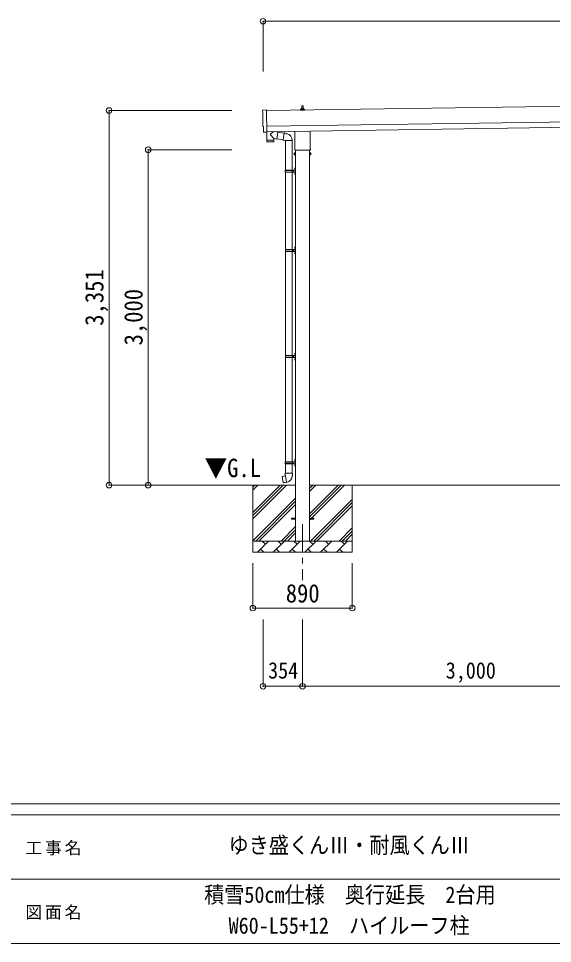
# Model space of a CAD drawing. Units: millimetres at full size, sheet at 1:50. Extents: x -14053 to 14053, y -9700 to 9700.
# Drawn here: x -678 to 4100, y -9700 to -1426 of the extents above; entities that cross this region are included whole.
import ezdxf
from ezdxf.enums import TextEntityAlignment as Align

# ---------------------------------------------------------------- set-up
doc = ezdxf.new("R2010")
doc.units = ezdxf.units.MM
doc.header["$LTSCALE"] = 50
doc.header["$PDMODE"] = 32
doc.header["$PDSIZE"] = 50
doc.linetypes.add('CHAIN1', pattern=[8, 5, -1, 1, -1])
for name, color, linetype, lineweight in [('0-1_Defpoints', 7, 'CHAIN1', 9), ('0-2_TEXT1', 4, 'Continuous', 9), ('0-3_SHAPE', 7, 'Continuous', 9), ('0-7_PARTS2', 7, 'Continuous', 9), ('0-8_TABLE1', 6, 'Continuous', 9), ('0-9_DIM1', 7, 'Continuous', 9), ('F-0', 7, 'Continuous', 9)]:
    doc.layers.add(name, color=color, linetype=linetype, lineweight=lineweight)
doc.styles.add('ＭＳ ゴシック', font='')
doc.styles.get('ＭＳ ゴシック').set_extended_font_data('MS Gothic')

msp = doc.modelspace()

# ---------------------------------------------------------------- linework, layer by layer
at = {"layer": '0-1_Defpoints'}
msp.add_line((1863.46, -5950.37), (1863.46, -6450.37), dxfattribs=at)
at = {"layer": '0-2_TEXT1'}
for p, q in [((6905.69, -2171.93), (1540.74, -2248.57)), ((1853.46, -2235.32), (1853.46, -2231.11)), ((1854.46, -2231.11), (1872.46, -2231.11)), ((1857.46, -2231.11), (1858.19, -2207.59)), ((1859.19, -2206.61), (1867.74, -2206.61)), ((1868.74, -2207.59), (1869.46, -2231.11)), ((1873.46, -2235.32), (1873.46, -2231.11)), ((1509.12, -2245.58), (1540.67, -2243.48)), ((1540.67, -2243.48), (1543.51, -2442.32)), ((1542.74, -2388.55), (6907.69, -2311.91)), ((1845.21, -2246.61), (1845.21, -2238.9)), ((1881.71, -2246.61), (1845.21, -2246.61)), ((1845.6, -2238.11), (1881.33, -2238.11)), ((1845.98, -2237.93), (1852.7, -2236.3)), ((1853.08, -2236.11), (1873.85, -2236.11)), ((1880.95, -2237.93), (1874.23, -2236.3)), ((1881.71, -2246.61), (1881.71, -2238.9)), ((1543.46, -2438.55), (6908.41, -2361.91)), ((1523.88, -2442.6), (1516.96, -2442.33)), ((1795.16, -2590.6), (1795.16, -2434.95)), ((1931.76, -2433), (1931.76, -2590.6)), ((1789.46, -2628.87), (1790.22, -2627.56)), ((1789.46, -2628.87), (1789.46, -2645.87)), ((1789.46, -2645.87), (1790.22, -2647.19)), ((1796.46, -2627.56), (1790.22, -2627.56)), ((1796.46, -2632.46), (1790.22, -2632.46)), ((1796.46, -2642.28), (1790.22, -2642.28)), ((1796.46, -2647.19), (1790.22, -2647.19)), ((1793.46, -2599.37), (1793.46, -2593.87)), ((1931.4, -2602.87), (1795.53, -2602.87)), ((1796.46, -2647.19), (1796.46, -2627.56)), ((1796.46, -2628.17), (1798.96, -2628.17)), ((1798.96, -2646.57), (1796.46, -2646.57)), ((1800.96, -2602.87), (1800.96, -6100.37)), ((1925.96, -2602.87), (1925.96, -6100.37)), ((1930.46, -2628.17), (1927.96, -2628.17)), ((1927.96, -2646.57), (1930.46, -2646.57)), ((1930.46, -2647.19), (1930.46, -2627.56)), ((1930.46, -2627.56), (1936.7, -2627.56)), ((1930.46, -2632.46), (1936.7, -2632.46)), ((1930.46, -2642.28), (1936.7, -2642.28)), ((1930.46, -2647.19), (1936.7, -2647.19)), ((1933.46, -2593.87), (1933.46, -2599.37)), ((1937.46, -2628.87), (1936.7, -2627.56)), ((1937.46, -2645.87), (1936.7, -2647.19)), ((1937.46, -2628.87), (1937.46, -2645.87)), ((1925.96, -2647.87), (1927.96, -2647.87)), ((1763.46, -5895.87), (1800.96, -5895.87)), ((1763.46, -5904.87), (1763.46, -5895.87)), ((1763.46, -5904.87), (1800.96, -5904.87)), ((1925.96, -5895.87), (1963.46, -5895.87)), ((1925.96, -5904.87), (1963.46, -5904.87)), ((1963.46, -5904.87), (1963.46, -5895.87))]:
    msp.add_line(p, q, dxfattribs=at)
for points in [[(1514.07, -2439.38), (1513.4, -2392.36), (1512.8, -2392.37)], [(1524.62, -2442.31), (1525.27, -2441.67), (1543.51, -2442.32)], [(1927.96, -2647.87), (1927.96, -2626.87), (1925.96, -2626.87)]]:
    msp.add_lwpolyline(points, dxfattribs=at)
msp.add_lwpolyline([(1798.96, -2647.87), (1798.96, -2626.87), (1800.96, -2626.87), (1800.96, -2647.87)], close=True, dxfattribs=at)
for centre, radius, start, end in [((1857.55, -2231.74), 4.13, 90, 171.17633), ((1854.46, -2232.11), 1, 90, 180), ((1859.19, -2207.61), 1, 90, 178.60509), ((1866.8, -2231.11), 4.83, 133.60282, 180), ((1860.13, -2231.11), 4.83, 0, 46.39718), ((1867.74, -2207.61), 1, 1.39491, 90), ((1869.38, -2231.74), 4.13, 8.82367, 90), ((1872.46, -2232.11), 1, 0, 90), ((1846.21, -2238.9), 1, 103.62699, 180), ((1852.46, -2235.32), 1, 283.62699, 0), ((1874.46, -2235.32), 1, 180, 256.37301), ((1880.71, -2238.9), 1, 0, 76.37301), ((1793.81, -2630.01), 4.34, 145.61575, 214.38425), ((1805.7, -2637.37), 16.24, 162.41205, 197.58795), ((1793.81, -2644.73), 4.34, 145.61575, 214.38425), ((1797.46, -2593.87), 4, 125.09963, 180), ((1797.46, -2599.37), 4, 180, 194.47751), ((1797.46, -2599.37), 4, 194.47751, 241.04498), ((1929.46, -2599.37), 4, 298.95502, 345.52249), ((1929.46, -2593.87), 4, 0, 54.90037), ((1929.46, -2599.37), 4, 345.52249, 0), ((1921.22, -2637.37), 16.24, 342.41205, 17.58795), ((1933.12, -2630.01), 4.34, 325.61575, 34.38425), ((1933.12, -2644.73), 4.34, 325.61575, 34.38425)]:
    msp.add_arc(centre, radius, start, end, dxfattribs=at)
for centre, major_axis, ratio, start_param, end_param in [((1509.32, -2248.58), (-3, -0.04), 0.99863, 4.7647489, 6.2979817), ((-3255.04, -2387.07), (4762.89, 68.04), 0.99863, 6.2686928, 6.2979817), ((1512.74, -2387.97), (-4.41, -0.06), 0.99863, 6.2686928, 7.8539816), ((1517.08, -2439.33), (-2.15, -2.1), 0.9974, 5.5252311, 7.0411395), ((1523.92, -2441.6), (-0.717, -0.7), 0.9974, 0.7579542, 1.5707963)]:
    msp.add_ellipse(centre, major_axis=major_axis, ratio=ratio, start_param=start_param, end_param=end_param, dxfattribs=at)
at = {"layer": '0-3_SHAPE'}
for p, q in [((1800.96, -5600.37), (931.93, -5600.37)), ((1418.46, -5600.37), (1418.46, -6200.37)), ((1418.46, -5843.85), (1661.94, -5600.37)), ((1418.46, -5872.14), (1690.23, -5600.37)), ((1418.46, -5900.42), (1718.51, -5600.37)), ((1418.46, -5645.86), (1463.95, -5600.37)), ((1418.46, -5617.58), (1435.67, -5600.37)), ((4800.96, -5600.37), (1925.96, -5600.37)), ((1925.96, -5629.2), (1954.79, -5600.37)), ((1925.96, -5657.48), (1983.07, -5600.37)), ((1925.96, -5912.04), (2237.63, -5600.37)), ((1925.96, -5855.47), (2181.06, -5600.37)), ((1925.96, -5883.76), (2209.35, -5600.37)), ((2308.46, -5600.37), (2308.46, -6200.37)), ((1418.46, -6098.41), (1800.96, -5715.91)), ((1444.79, -6100.37), (1800.96, -5744.2)), ((1473.07, -6100.37), (1800.96, -5772.48)), ((1935.62, -6100.37), (2308.46, -5727.53)), ((1963.9, -6100.37), (2308.46, -5755.81)), ((1992.19, -6100.37), (2308.46, -5784.1)), ((1671.06, -6100.37), (1800.96, -5970.47)), ((1699.35, -6100.37), (1800.96, -5998.76)), ((1727.63, -6100.37), (1800.96, -6027.04)), ((2190.18, -6100.37), (2308.46, -5982.09)), ((2218.46, -6100.37), (2308.46, -6010.37)), ((2246.75, -6100.37), (2308.46, -6038.66)), ((1418.46, -6100.37), (2308.46, -6100.37)), ((1459.91, -6200.37), (1559.91, -6100.37)), ((1531.36, -6128.93), (1502.8, -6100.37)), ((1601.33, -6200.37), (1701.33, -6100.37)), ((1672.78, -6128.93), (1644.22, -6100.37)), ((1742.75, -6200.37), (1842.75, -6100.37)), ((1814.2, -6128.93), (1785.65, -6100.37)), ((1884.17, -6200.37), (1984.17, -6100.37)), ((1955.62, -6128.93), (1927.07, -6100.37)), ((2025.59, -6200.37), (2125.59, -6100.37)), ((2097.04, -6128.93), (2068.49, -6100.37)), ((2167.02, -6200.37), (2267.02, -6100.37)), ((2238.46, -6128.93), (2209.91, -6100.37)), ((2308.46, -6200.37), (1418.46, -6200.37)), ((1488.46, -6171.82), (1517.02, -6200.37)), ((1629.88, -6171.82), (1658.44, -6200.37)), ((1771.31, -6171.82), (1799.86, -6200.37)), ((1912.73, -6171.82), (1941.28, -6200.37)), ((2054.15, -6171.82), (2082.7, -6200.37)), ((2195.57, -6171.82), (2224.12, -6200.37))]:
    msp.add_line(p, q, dxfattribs=at)
at = {"layer": '0-8_TABLE1'}
for p, q in [((1509.73, -1451.26), (1509.73, -1901.26)), ((8219.47, -1451.26), (1509.73, -1451.26)), ((131.93, -2249.01), (1231.93, -2249.01)), ((131.93, -2249.01), (131.93, -5600.37)), ((481.93, -2600.37), (1231.93, -2600.37)), ((481.93, -2600.37), (481.93, -5600.37)), ((131.93, -5600.37), (931.93, -5600.37)), ((1418.46, -6699.37), (1418.46, -6299.37)), ((2308.46, -6699.37), (2308.46, -6299.37)), ((1418.46, -6699.37), (2308.46, -6699.37)), ((1509.73, -7399.37), (1509.73, -6801.37)), ((1863.46, -7399.37), (1863.46, -6801.37)), ((1863.46, -7399.37), (1509.73, -7399.37)), ((4863.46, -7399.37), (1863.46, -7399.37))]:
    msp.add_line(p, q, dxfattribs=at)
for p in [(1509.73, -1451.26), (131.93, -2249.01), (481.93, -2600.37), (131.93, -5600.37), (481.93, -5600.37), (1418.46, -6699.37), (2308.46, -6699.37), (1509.73, -7399.37), (1863.46, -7399.37)]:
    msp.add_point(p, dxfattribs=at)
at = {"layer": '0-9_DIM1'}
for p, q in [((1607.95, -2500.62), (1577.08, -2467.51)), ((1604.9, -2437.67), (1577.25, -2460.18)), ((1642.52, -2441.68), (1616.68, -2437.5)), ((1642.52, -2441.68), (1632.36, -2504.56)), ((1642.23, -2443.51), (1699.59, -2452.64)), ((1699.91, -2450.82), (1688.85, -2513.55)), ((1699.91, -2450.82), (1701.06, -2448.84)), ((1699.91, -2450.82), (1719.55, -2454.64)), ((1701.06, -2448.84), (1704.62, -2449.47)), ((1704.62, -2449.47), (1705.03, -2451.82)), ((1719.55, -2454.64), (1721.23, -2456.27)), ((1721.23, -2456.27), (1723.35, -2456.72)), ((1544.14, -2514.55), (1544.56, -2527.59)), ((1605.14, -2529.68), (1547.6, -2530.5)), ((1548.63, -2513.48), (1548.66, -2514.48)), ((1603.62, -2512.7), (1603.62, -2513.7)), ((1607.95, -2500.62), (1632.36, -2504.56)), ((1607.95, -2500.62), (1608.12, -2512.63)), ((1632.65, -2502.74), (1689.17, -2511.74)), ((1688.85, -2513.55), (1689.25, -2515.81)), ((1688.85, -2513.55), (1708.61, -2516.68)), ((1689.25, -2515.81), (1692.81, -2516.43)), ((1692.81, -2516.43), (1694, -2514.37)), ((1708.61, -2516.68), (1710.81, -2515.7)), ((1771.11, -2516.09), (1709.93, -2516.09)), ((1710.96, -2516.09), (1710.96, -2783.38)), ((1770.96, -2516.09), (1770.96, -3491.37)), ((1707.96, -2785.38), (1758.29, -2785.38)), ((1707.96, -2799.38), (1758.29, -2799.38)), ((1708.96, -2783.38), (1794.96, -2783.38)), ((1708.96, -2783.38), (1708.96, -2785.38)), ((1708.96, -2801.38), (1708.96, -2799.38)), ((1708.96, -2801.38), (1794.96, -2801.38)), ((1710.96, -2801.38), (1710.96, -3493.37)), ((1767.96, -2783.38), (1767.96, -2787.88)), ((1767.96, -2787.88), (1769.96, -2787.88)), ((1767.96, -2801.38), (1767.96, -2796.88)), ((1767.96, -2796.88), (1769.96, -2796.88)), ((1769.96, -2787.88), (1769.96, -2796.88)), ((1775.96, -2783.38), (1775.96, -2801.38)), ((1775.96, -2787.88), (1778.96, -2787.88)), ((1775.96, -2796.88), (1778.96, -2796.88)), ((1778.96, -2787.88), (1778.96, -2796.88)), ((1794.66, -2766.23), (1796.71, -2767.23)), ((1795.93, -2764.23), (1796.56, -2764.23)), ((1795.93, -2764.23), (1795.93, -2772.53)), ((1795.93, -2772.53), (1796.56, -2772.53)), ((1795.93, -2812.23), (1796.56, -2812.23)), ((1795.93, -2812.23), (1795.93, -2820.53)), ((1796.56, -2764.23), (1796.96, -2764.63)), ((1796.56, -2812.23), (1796.56, -2820.53)), ((1796.56, -2812.23), (1796.96, -2812.63)), ((1796.71, -2767.23), (1797.32, -2768.38)), ((1796.96, -2760.38), (1799.96, -2758.88)), ((1796.96, -2760.38), (1796.96, -2824.38)), ((1799.96, -2758.88), (1799.96, -2825.88)), ((1799.96, -2758.88), (1800.96, -2758.88)), ((1800.96, -2758.88), (1800.96, -2825.88)), ((1794.66, -2814.23), (1796.71, -2815.23)), ((1795.93, -2820.53), (1796.56, -2820.53)), ((1796.56, -2820.53), (1796.96, -2820.13)), ((1796.71, -2815.23), (1797.32, -2816.38)), ((1796.96, -2824.38), (1799.96, -2825.88)), ((1799.96, -2825.88), (1800.96, -2825.88)), ((1794.66, -3474.22), (1796.71, -3475.22)), ((1795.93, -3472.22), (1796.56, -3472.22)), ((1795.93, -3472.22), (1795.93, -3480.52)), ((1796.56, -3472.22), (1796.96, -3472.62)), ((1796.96, -3468.37), (1799.96, -3466.87)), ((1796.96, -3468.37), (1796.96, -3532.37)), ((1799.96, -3466.87), (1799.96, -3533.87)), ((1799.96, -3466.87), (1800.96, -3466.87)), ((1800.96, -3466.87), (1800.96, -3533.87)), ((1710.46, -3493.37), (1760.79, -3493.37)), ((1710.46, -3507.37), (1760.79, -3507.37)), ((1710.96, -3507.37), (1710.96, -4441.37)), ((1711.46, -3491.37), (1711.46, -3493.37)), ((1711.46, -3491.37), (1794.96, -3491.37)), ((1711.46, -3509.37), (1711.46, -3507.37)), ((1711.46, -3509.37), (1794.96, -3509.37)), ((1770.46, -3491.37), (1770.46, -3495.87)), ((1770.46, -3495.87), (1772.46, -3495.87)), ((1770.46, -3509.37), (1770.46, -3504.87)), ((1770.46, -3504.87), (1772.46, -3504.87)), ((1770.96, -3509.37), (1770.96, -4441.37)), ((1772.46, -3495.87), (1772.46, -3504.87)), ((1778.46, -3491.37), (1778.46, -3509.37)), ((1778.46, -3495.87), (1781.46, -3495.87)), ((1778.46, -3504.87), (1781.46, -3504.87)), ((1781.46, -3495.87), (1781.46, -3504.87)), ((1794.66, -3522.22), (1796.71, -3523.22)), ((1795.93, -3480.52), (1796.56, -3480.52)), ((1795.93, -3520.22), (1796.56, -3520.22)), ((1795.93, -3520.22), (1795.93, -3528.52)), ((1795.93, -3528.52), (1796.56, -3528.52)), ((1796.56, -3520.22), (1796.56, -3528.52)), ((1796.56, -3520.22), (1796.96, -3520.62)), ((1796.56, -3528.52), (1796.96, -3528.12)), ((1796.71, -3475.22), (1797.32, -3476.37)), ((1796.71, -3523.22), (1797.32, -3524.37)), ((1796.96, -3532.37), (1799.96, -3533.87)), ((1799.96, -3533.87), (1800.96, -3533.87)), ((1710.46, -4443.37), (1760.79, -4443.37)), ((1710.46, -4457.37), (1760.79, -4457.37)), ((1710.96, -4459.36), (1710.96, -5391.37)), ((1711.46, -4441.37), (1711.46, -4443.37)), ((1711.46, -4441.37), (1794.96, -4441.37)), ((1711.46, -4459.37), (1711.46, -4457.37)), ((1711.46, -4459.37), (1794.96, -4459.37)), ((1770.46, -4441.37), (1770.46, -4445.87)), ((1770.46, -4445.87), (1772.46, -4445.87)), ((1770.46, -4459.37), (1770.46, -4454.87)), ((1770.46, -4454.87), (1772.46, -4454.87)), ((1770.96, -4459.36), (1770.96, -5391.37)), ((1772.46, -4445.87), (1772.46, -4454.87)), ((1778.46, -4441.37), (1778.46, -4459.37)), ((1778.46, -4445.87), (1781.46, -4445.87)), ((1778.46, -4454.87), (1781.46, -4454.87)), ((1781.46, -4445.87), (1781.46, -4454.87)), ((1794.66, -4424.22), (1796.71, -4425.22)), ((1795.93, -4422.22), (1796.56, -4422.22)), ((1795.93, -4422.22), (1795.93, -4430.52)), ((1795.93, -4430.52), (1796.56, -4430.52)), ((1796.56, -4422.22), (1796.96, -4422.62)), ((1796.71, -4425.22), (1797.32, -4426.37)), ((1796.96, -4418.37), (1799.96, -4416.87)), ((1796.96, -4418.37), (1796.96, -4482.37)), ((1799.96, -4416.87), (1799.96, -4483.87)), ((1799.96, -4416.87), (1800.96, -4416.87)), ((1800.96, -4416.87), (1800.96, -4483.87)), ((1794.66, -4472.22), (1796.71, -4473.22)), ((1795.93, -4470.22), (1796.56, -4470.22)), ((1795.93, -4470.22), (1795.93, -4478.52)), ((1795.93, -4478.52), (1796.56, -4478.52)), ((1796.56, -4470.22), (1796.56, -4478.52)), ((1796.56, -4470.22), (1796.96, -4470.62)), ((1796.56, -4478.52), (1796.96, -4478.12)), ((1796.71, -4473.22), (1797.32, -4474.37)), ((1796.96, -4482.37), (1799.96, -4483.87)), ((1799.96, -4483.87), (1800.96, -4483.87)), ((1794.66, -5374.22), (1796.71, -5375.22)), ((1795.93, -5372.22), (1796.56, -5372.22)), ((1795.93, -5372.22), (1795.93, -5380.52)), ((1796.56, -5372.22), (1796.96, -5372.62)), ((1796.71, -5375.22), (1797.32, -5376.37)), ((1796.96, -5368.37), (1799.96, -5366.87)), ((1796.96, -5368.37), (1796.96, -5432.37)), ((1799.96, -5366.87), (1799.96, -5433.87)), ((1799.96, -5366.87), (1800.96, -5366.87)), ((1800.96, -5366.87), (1800.96, -5433.87)), ((1707.96, -5393.37), (1758.29, -5393.37)), ((1707.96, -5407.37), (1758.29, -5407.37)), ((1708.96, -5391.37), (1794.96, -5391.37)), ((1708.96, -5391.37), (1708.96, -5393.37)), ((1708.96, -5409.37), (1708.96, -5407.37)), ((1708.96, -5409.37), (1794.96, -5409.37)), ((1710.96, -5409.37), (1710.96, -5494.3)), ((1767.96, -5391.37), (1767.96, -5395.87)), ((1767.96, -5395.87), (1769.96, -5395.87)), ((1767.96, -5409.37), (1767.96, -5404.87)), ((1767.96, -5404.87), (1769.96, -5404.87)), ((1769.96, -5395.87), (1769.96, -5404.87)), ((1770.96, -5409.37), (1770.96, -5494.3)), ((1775.96, -5391.37), (1775.96, -5409.37)), ((1775.96, -5395.87), (1778.96, -5395.87)), ((1775.96, -5404.87), (1778.96, -5404.87)), ((1778.96, -5395.87), (1778.96, -5404.87)), ((1794.66, -5422.22), (1796.71, -5423.22)), ((1795.93, -5380.52), (1796.56, -5380.52)), ((1795.93, -5420.22), (1796.56, -5420.22)), ((1795.93, -5420.22), (1795.93, -5428.52)), ((1795.93, -5428.52), (1796.56, -5428.52)), ((1796.56, -5420.22), (1796.56, -5428.52)), ((1796.56, -5420.22), (1796.96, -5420.62)), ((1796.56, -5428.52), (1796.96, -5428.12)), ((1796.71, -5423.22), (1797.32, -5424.37)), ((1796.96, -5432.37), (1799.96, -5433.87)), ((1799.96, -5433.87), (1800.96, -5433.87)), ((1682.5, -5522.75), (1681.69, -5523.92)), ((1681.69, -5523.92), (1691.31, -5578.48)), ((1710.37, -5517.5), (1682.5, -5522.75)), ((1695.24, -5520.15), (1695.03, -5520.39)), ((1709.11, -5494.3), (1706.96, -5495.08)), ((1706.96, -5495.08), (1706.96, -5498.7)), ((1706.96, -5498.7), (1709.2, -5499.51)), ((1772.81, -5494.3), (1709.11, -5494.3)), ((1709.11, -5494.3), (1709.46, -5514.3)), ((1709.46, -5514.3), (1710.81, -5516.3)), ((1720.73, -5574.8), (1710.59, -5517.32)), ((1710.62, -5516.5), (1710.62, -5517.21)), ((1710.81, -5516.3), (1710.78, -5516.3)), ((1771.15, -5516.24), (1771.08, -5518.4)), ((1772.46, -5514.3), (1771.15, -5516.24)), ((1772.81, -5494.3), (1772.46, -5514.3)), ((1774.96, -5498.7), (1772.72, -5499.51)), ((1772.81, -5494.3), (1774.96, -5495.08)), ((1774.96, -5495.08), (1774.96, -5498.7)), ((1705.34, -5577.39), (1705.06, -5577.23)), ((1721.03, -5575.56), (1720.79, -5574.9))]:
    msp.add_line(p, q, dxfattribs=at)
for points in [[(1543.11, -2442.3), (1544.13, -2513.55), (1608.12, -2512.63)], [(1608.09, -2526.69), (1608.13, -2513.63), (1544.14, -2514.55)], [(1794.66, -2770.53), (1796.71, -2769.53), (1797.32, -2768.38)], [(1796.56, -2764.23), (1796.56, -2772.53), (1796.96, -2772.13)], [(1794.66, -2818.53), (1796.71, -2817.53), (1797.32, -2816.38)], [(1796.56, -3472.22), (1796.56, -3480.52), (1796.96, -3480.12)], [(1794.66, -3478.52), (1796.71, -3477.52), (1797.32, -3476.37)], [(1794.66, -3526.52), (1796.71, -3525.52), (1797.32, -3524.37)], [(1794.66, -4428.52), (1796.71, -4427.52), (1797.32, -4426.37)], [(1796.56, -4422.22), (1796.56, -4430.52), (1796.96, -4430.12)], [(1794.66, -4476.52), (1796.71, -4475.52), (1797.32, -4474.37)], [(1794.66, -5378.52), (1796.71, -5377.52), (1797.32, -5376.37)], [(1796.56, -5372.22), (1796.56, -5380.52), (1796.96, -5380.12)], [(1794.66, -5426.52), (1796.71, -5425.52), (1797.32, -5424.37)], [(1697.49, -5519.93), (1697.21, -5519.78), (1695.24, -5520.15)], [(1720.46, -5574.7), (1692.47, -5579.3), (1691.31, -5578.48)], [(1707.52, -5576.83), (1707.31, -5577.07), (1705.34, -5577.39)]]:
    msp.add_lwpolyline(points, dxfattribs=at)
for centre, radius, start, end in [((1580.56, -2463.93), 5, 131.47396, 225.79244), ((1710.81, -2515.7), 60.3, 359.62495, 78), ((1547.55, -2527.5), 3, 181.81845, 270.86677), ((1605.09, -2526.68), 3, 270.81845, 359.81845), ((1756.71, -2792.38), 49.25, 171.82876, 180.00002), ((1756.71, -2792.38), 49.25, 180.00002, 188.17127), ((1758.29, -2783.38), 2, 270, 359.99998), ((1758.29, -2801.38), 2, 0.00005, 90.00004), ((1800.26, -2768.38), 6, 136.21765, 223.78235), ((1800.26, -2816.38), 6, 136.21765, 223.78235), ((1794.96, -2781.38), 2, 270, 359.99998), ((1794.96, -2803.38), 2, 0.00005, 90.00004), ((1800.26, -3476.37), 6, 136.21765, 223.78235), ((1759.21, -3500.37), 49.25, 171.82876, 180.00002), ((1759.21, -3500.37), 49.25, 180.00002, 188.17127), ((1760.79, -3491.37), 2, 270, 359.99998), ((1760.79, -3509.37), 2, 0.00005, 90.00004), ((1800.26, -3524.37), 6, 136.21765, 223.78235), ((1794.96, -3489.37), 2, 270, 359.99998), ((1794.96, -3511.37), 2, 0.00005, 90.00004), ((1759.21, -4450.37), 49.25, 171.82876, 180.00002), ((1759.21, -4450.37), 49.25, 180.00002, 188.17127), ((1760.79, -4441.37), 2, 270, 359.99998), ((1760.79, -4459.37), 2, 0.00005, 90.00004), ((1800.26, -4426.37), 6, 136.21765, 223.78235), ((1794.96, -4439.37), 2, 270, 359.99998), ((1794.96, -4461.37), 2, 0.00005, 90.00004), ((1800.26, -4474.37), 6, 136.21765, 223.78235), ((1800.26, -5376.37), 6, 136.21765, 223.78235), ((1756.71, -5400.37), 49.25, 171.82876, 180.00002), ((1756.71, -5400.37), 49.25, 180.00002, 188.17127), ((1758.29, -5391.37), 2, 270, 359.99998), ((1758.29, -5409.37), 2, 0.00005, 90.00004), ((1800.26, -5424.37), 6, 136.21765, 223.78235), ((1794.96, -5389.37), 2, 270, 359.99998), ((1794.96, -5411.37), 2, 0.00005, 90.00004), ((1710.32, -5517.21), 0.3, 280.66842, 0), ((1710.82, -5516.5), 0.2, 100, 180), ((1710.81, -5516.3), 60.3, 279.96938, 358), ((1720.51, -5575), 0.3, 20, 99.33158), ((1721.22, -5575.49), 0.2, 200, 279.96938)]:
    msp.add_arc(centre, radius, start, end, dxfattribs=at)
at = {"layer": 'F-0', "color": 5, "lineweight": 5}
for p, q in [((-14053.43, -8450), (13346.57, -8450)), ((-14053.43, -8550), (8901.98, -8550)), ((-5748.03, -9125), (4501.97, -9125)), ((-14053.43, -9700), (13346.57, -9700))]:
    msp.add_line(p, q, dxfattribs=at)

# ---------------------------------------------------------------- texts
at = {"layer": '0-7_PARTS2', "style": 'ＭＳ ゴシック', "width": 0.9}
msp.add_text('▼G.L', height=165, dxfattribs=at).set_placement((986.59, -5578.16), align=Align.BOTTOM_LEFT)
at = {"layer": '0-8_TABLE1', "color": 7, "style": 'ＭＳ ゴシック', "width": 0.9}
for s, p in [('3,351', (131.93, -4174.69)), ('3,000', (481.93, -4350.37))]:
    msp.add_text(s, height=165, rotation=90, dxfattribs=at).set_placement(p, align=Align.BOTTOM_LEFT)
for s, height, p in [('890', 165, (1713.46, -6699.37)), ('354', 146.6, (1555.35, -7374.37)), ('3,000', 146.6, (3144.71, -7374.37))]:
    msp.add_text(s, height=height, dxfattribs=at).set_placement(p, align=Align.BOTTOM_LEFT)
at = {"layer": 'F-0', "style": 'ＭＳ ゴシック', "width": 0.9}
for s, p in [('ゆき盛くんⅢ・耐風くんⅢ', (1201.97, -8937.5)), ('積雪50cm仕様\u3000奥行延長\u30002台用', (983.22, -9380.76)), ('W60-L55+12\u3000ハイルーフ柱', (1201.97, -9656.45))]:
    msp.add_text(s, height=146.6, dxfattribs=at).set_placement(p, align=Align.BOTTOM_LEFT)
at = {"layer": 'F-0', "char_height": 110, "attachment_point": 7, "style": 'ＭＳ ゴシック'}
for s, insert in [('\\T1.17;工事名', (-616.19, -8912.5)), ('\\T1.17;図面名', (-616.19, -9487.5))]:
    msp.add_mtext(s, dxfattribs=dict(at, insert=insert))

doc.saveas('drawing.dxf')
